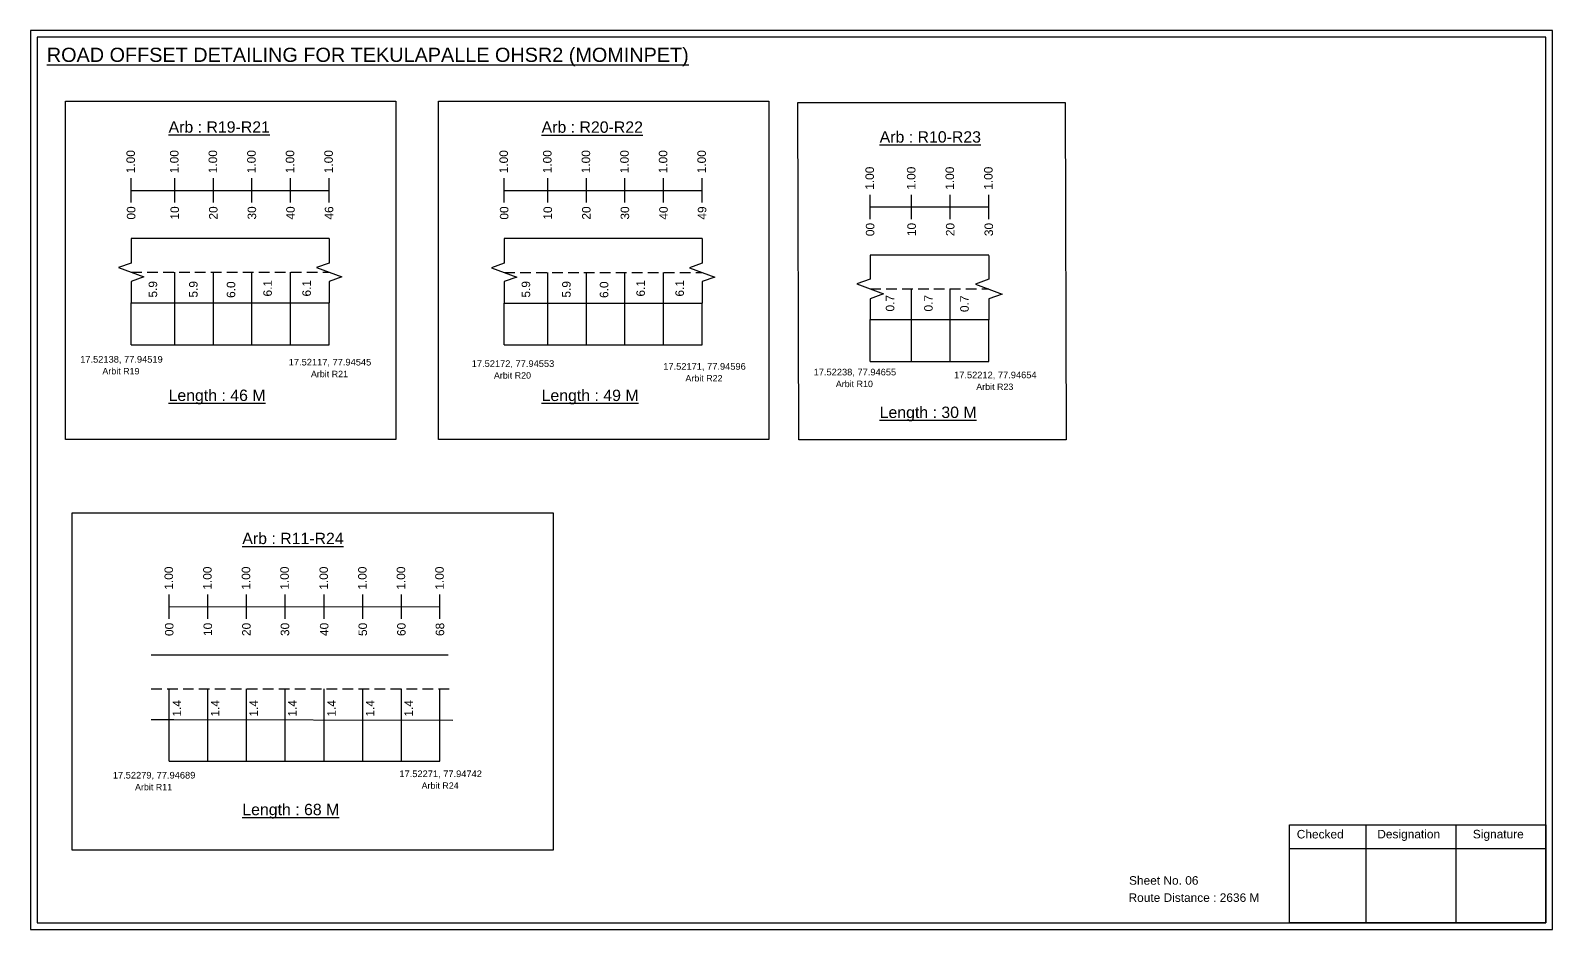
# Model space of a CAD drawing. Header units: inches. Extents: x 1745 to 7876, y -847 to 3138.
# Drawn here: x 7339 to 7876, y 377 to 694 of the extents above; entities that cross this region are included whole.
import ezdxf

# ---------------------------------------------------------------- set-up
doc = ezdxf.new("R2010")
doc.units = ezdxf.units.IN
doc.header["$MEASUREMENT"] = 0
doc.linetypes.add('DASHED2', pattern=[0.375, 0.25, -0.125])
doc.layers.add('PDF_Geometry', color=7, linetype='Continuous')
doc.layers.add('PDF_Text', color=5, linetype='Continuous')
doc.styles.add('PDF Arial', font='arial.ttf')
doc.styles.get("Standard").update_dxf_attribs({"font": 'arial.ttf'})

msp = doc.modelspace()

# ---------------------------------------------------------------- linework, layer by layer
at = {"color": 217, "true_color": 0x93278f}
for p, q in [((7374.96, 633.59), (7374.96, 642.14)), ((7390.33, 633.59), (7390.33, 642.14)), ((7403.93, 633.59), (7403.93, 642.14)), ((7417.53, 633.59), (7417.53, 642.14)), ((7431.13, 633.59), (7431.13, 642.14)), ((7444.73, 633.59), (7444.73, 642.14)), ((7506.44, 633.57), (7506.44, 642.12)), ((7521.81, 633.57), (7521.81, 642.12)), ((7535.41, 633.57), (7535.41, 642.12)), ((7549.01, 633.57), (7549.01, 642.12)), ((7562.61, 633.57), (7562.61, 642.12)), ((7576.21, 633.57), (7576.21, 642.12)), ((7374.96, 637.85), (7444.73, 637.85)), ((7506.44, 637.84), (7576.21, 637.84)), ((7635.42, 627.75), (7635.42, 636.3)), ((7650.05, 627.75), (7650.05, 636.3)), ((7663.65, 627.75), (7663.65, 636.3)), ((7677.25, 627.75), (7677.25, 636.3)), ((7635.42, 632.03), (7677.25, 632.03)), ((7388.39, 486.89), (7388.39, 495.45)), ((7401.99, 486.89), (7401.99, 495.45)), ((7415.59, 486.89), (7415.59, 495.45)), ((7429.19, 486.89), (7429.19, 495.45)), ((7443.01, 486.89), (7443.01, 495.45)), ((7456.61, 486.89), (7456.61, 495.45)), ((7470.21, 486.89), (7470.21, 495.45)), ((7483.81, 486.89), (7483.81, 495.45)), ((7388.39, 491.16), (7483.81, 491.22))]:
    msp.add_line(p, q, dxfattribs=at)
for p, q in [((7444.73, 620.86), (7374.96, 620.86)), ((7576.21, 620.84), (7506.44, 620.84)), ((7677.25, 615.02), (7635.42, 615.02)), ((7390.33, 583.44), (7390.33, 608.98)), ((7403.93, 583.44), (7403.93, 608.98)), ((7417.53, 583.44), (7417.53, 608.98)), ((7431.13, 583.44), (7431.13, 608.98)), ((7521.81, 583.42), (7521.81, 608.96)), ((7535.41, 583.42), (7535.41, 608.96)), ((7549.01, 583.42), (7549.01, 608.96)), ((7562.61, 583.42), (7562.61, 608.96)), ((7650.05, 577.6), (7650.05, 603.14)), ((7663.65, 577.6), (7663.65, 603.14)), ((7374.96, 598.18), (7444.73, 598.18)), ((7374.96, 583.44), (7374.96, 598.18)), ((7444.73, 583.44), (7444.73, 598.18)), ((7506.44, 598.16), (7576.21, 598.16)), ((7506.44, 583.42), (7506.44, 598.16)), ((7576.21, 583.42), (7576.21, 598.16)), ((7635.42, 592.34), (7660.98, 592.34)), ((7635.42, 577.6), (7635.42, 592.34)), ((7660.98, 592.34), (7677.25, 592.34)), ((7677.25, 577.6), (7677.25, 592.34)), ((7486.73, 474.17), (7381.99, 474.17)), ((7388.39, 436.75), (7388.39, 462.28)), ((7401.99, 436.75), (7401.99, 462.28)), ((7415.59, 436.75), (7415.59, 462.28)), ((7429.19, 436.75), (7429.19, 462.28)), ((7443.01, 436.75), (7443.01, 462.28)), ((7456.61, 436.75), (7456.61, 462.28)), ((7470.21, 436.75), (7470.21, 462.28)), ((7483.81, 436.75), (7483.81, 462.28)), ((7381.99, 451.48), (7390.04, 451.48)), ((7390.04, 451.48), (7488.35, 451.21))]:
    msp.add_line(p, q)
at = {"linetype": 'DASHED2', "ltscale": 15}
for p, q in [((7374.96, 608.98), (7444.73, 608.98)), ((7506.44, 608.96), (7576.21, 608.96)), ((7635.42, 603.14), (7677.25, 603.14)), ((7381.99, 462.28), (7487.38, 462.28))]:
    msp.add_line(p, q, dxfattribs=at)
at = {"color": 5}
for p, q in [((7374.96, 583.44), (7444.73, 583.44)), ((7506.44, 583.42), (7576.21, 583.42)), ((7635.42, 577.6), (7677.25, 577.6)), ((7388.39, 436.74), (7483.81, 436.75))]:
    msp.add_line(p, q, dxfattribs=at)
for points in [[(7351.86, 669.28), (7468.21, 669.28), (7468.21, 550.07), (7351.86, 550.07)], [(7483.34, 669.26), (7599.69, 669.26), (7599.69, 550.05), (7483.34, 550.05)], [(7609.96, 668.75), (7704.2, 668.75), (7704.49, 549.93), (7610.24, 549.93)], [(7354.12, 524.22), (7523.74, 524.22), (7523.74, 405.4), (7354.12, 405.4)]]:
    msp.add_lwpolyline(points, close=True)
at = {"linetype": 'Continuous'}
for points in [[(7374.96, 620.86), (7374.96, 612.25), (7370.46, 610.62), (7379.46, 607.34), (7374.96, 605.7), (7374.96, 598.18)], [(7444.73, 620.86), (7444.73, 612.25), (7440.23, 610.62), (7449.23, 607.34), (7444.73, 605.7), (7444.73, 598.18)], [(7506.44, 620.84), (7506.44, 612.23), (7501.94, 610.6), (7510.94, 607.32), (7506.44, 605.69), (7506.44, 598.16)], [(7576.21, 620.84), (7576.21, 612.23), (7571.71, 610.6), (7580.7, 607.32), (7576.21, 605.69), (7576.21, 598.16)], [(7635.42, 615.02), (7635.42, 606.59), (7630.68, 604.87), (7640.17, 601.41), (7635.42, 599.69), (7635.42, 592.34)], [(7677.25, 614.95), (7677.25, 606.51), (7672.51, 604.79), (7681.99, 601.34), (7677.25, 599.61), (7677.25, 592.26)]]:
    msp.add_lwpolyline(points, dxfattribs=at)
at = {"layer": 'PDF_Geometry'}
for points in [[(7339.46, 694.18), (7339.46, 377.47), (7875.94, 377.47), (7875.94, 694.18)], [(7341.79, 691.85), (7341.79, 379.88), (7873.52, 379.88), (7873.52, 691.85)]]:
    msp.add_lwpolyline(points, close=True, dxfattribs=at)
at = {"layer": 'PDF_Geometry', "color": 242, "true_color": 0xcc1f26}
msp.add_lwpolyline([(7873.52, 379.79), (7783.17, 379.79), (7783.17, 414.4), (7873.52, 414.4)], close=True, dxfattribs=at)
for points in [[(7810.16, 414.4), (7810.16, 379.79)], [(7841.88, 414.4), (7841.88, 379.79)], [(7783.17, 406.03), (7873.52, 406.03)]]:
    msp.add_lwpolyline(points, dxfattribs=at)

# ---------------------------------------------------------------- texts
at = {"color": 242, "true_color": 0xcd2027}
for s, height, p in [('%%UROAD OFFSET DETAILING FOR TEKULAPALLE OHSR2 (MOMINPET)', 5, (7345.24, 683.1)), ('%%UArb : R19-R21', 4, (7388.15, 658.16)), ('%%UArb : R20-R22', 4, (7519.63, 658.14)), ('%%UArb : R10-R23', 4, (7638.77, 654.67)), ('%%ULength : 46 M', 4, (7388.15, 563.66)), ('%%ULength : 49 M', 4, (7519.63, 563.64)), ('%%ULength : 30 M', 4, (7638.77, 557.67)), ('%%UArb : R11-R24', 4, (7414.14, 513.25)), ('%%ULength : 68 M', 4, (7414.14, 417.75))]:
    msp.add_text(s, height=height, dxfattribs=at).set_placement(p)
at = {"color": 217, "true_color": 0x93278f}
for s, p in [('1.00', (7376.29, 643.88)), ('1.00', (7391.65, 643.88)), ('1.00', (7405.25, 643.88)), ('1.00', (7418.85, 643.88)), ('1.00', (7432.45, 643.88)), ('1.00', (7446.05, 643.88)), ('1.00', (7507.76, 643.86)), ('1.00', (7523.13, 643.86)), ('1.00', (7536.73, 643.86)), ('1.00', (7550.33, 643.86)), ('1.00', (7563.93, 643.86)), ('1.00', (7577.53, 643.86)), ('1.00', (7636.75, 638.04)), ('1.00', (7651.38, 638.04)), ('1.00', (7664.98, 638.04)), ('1.00', (7678.58, 638.04)), ('00', (7376.44, 627.56)), ('10', (7391.81, 627.56)), ('20', (7405.41, 627.56)), ('30', (7419.01, 627.56)), ('40', (7432.61, 627.56)), ('46', (7446.21, 627.56)), ('00', (7507.91, 627.54)), ('10', (7523.28, 627.54)), ('20', (7536.88, 627.54)), ('30', (7550.48, 627.54)), ('40', (7564.08, 627.54)), ('49', (7577.68, 627.54)), ('00', (7636.9, 621.72)), ('10', (7651.53, 621.72)), ('20', (7665.13, 621.72)), ('30', (7678.73, 621.72)), ('1.00', (7389.72, 497.18)), ('1.00', (7403.32, 497.18)), ('1.00', (7416.92, 497.18)), ('1.00', (7430.52, 497.18)), ('1.00', (7444.34, 497.18)), ('1.00', (7457.94, 497.18)), ('1.00', (7471.54, 497.18)), ('1.00', (7485.14, 497.18)), ('00', (7389.87, 480.86)), ('10', (7403.47, 480.86)), ('20', (7417.07, 480.86)), ('30', (7430.67, 480.86)), ('40', (7444.49, 480.86)), ('50', (7458.09, 480.86)), ('60', (7471.69, 480.86)), ('68', (7485.29, 480.86))]:
    msp.add_text(s, height=3, rotation=90, dxfattribs=at).set_placement(p)
for s, p in [('5.9', (7384.12, 600.08)), ('5.9', (7398.38, 600.08)), ('6.0', (7411.65, 599.96)), ('6.1', (7424.54, 600.46)), ('6.1', (7438.3, 600.46)), ('5.9', (7515.59, 600.07)), ('5.9', (7529.86, 600.07)), ('6.0', (7543.13, 599.94)), ('6.1', (7556.02, 600.44)), ('6.1', (7569.78, 600.44)), ('0.7', (7643.94, 595.18)), ('0.7', (7657.46, 595.18)), ('0.7', (7670.17, 594.98)), ('1.4', (7392.57, 452.48)), ('1.4', (7406.06, 452.48)), ('1.4', (7419.66, 452.48)), ('1.4', (7433.26, 452.48)), ('1.4', (7447.08, 452.48)), ('1.4', (7460.68, 452.48)), ('1.4', (7474.28, 452.48))]:
    msp.add_text(s, height=3, rotation=90).set_placement(p)
at = {"color": 5}
for s, height, p in [('17.52138, 77.94519', 2.34, (7357, 577.16)), ('Arbit R19', 2.246, (7364.82, 573.04)), ('17.52117, 77.94545', 2.34, (7430.5, 576.16)), ('Arbit R21', 2.246, (7438.32, 572.04)), ('17.52172, 77.94553', 2.34, (7495, 575.66)), ('17.52171, 77.94596', 2.34, (7562.5, 574.66)), ('17.52238, 77.94655', 2.34, (7615.5, 572.66)), ('17.52212, 77.94654', 2.34, (7665, 571.66)), ('Arbit R20', 2.246, (7502.82, 571.54)), ('Arbit R22', 2.246, (7570.32, 570.54)), ('Arbit R10', 2.246, (7623.32, 568.54)), ('Arbit R23', 2.246, (7672.82, 567.54)), ('17.52279, 77.94689', 2.34, (7368.5, 430.66)), ('17.52271, 77.94742', 2.34, (7469.5, 431.16)), ('Arbit R24', 2.246, (7477.32, 427.04)), ('Arbit R11', 2.246, (7376.32, 426.54))]:
    msp.add_text(s, height=height, dxfattribs=at).set_placement(p)
for s, p in [('Sheet No. 06', (7726.67, 393.26)), ('Route Distance : 2636 M', (7726.49, 387.21))]:
    msp.add_text(s, height=3).set_placement(p)
at = {"layer": 'PDF_Text', "color": 7, "attachment_point": 7, "style": 'PDF Arial'}
for s, insert, char_height in [('Checked', (7785.78, 409.51), 3.001), ('Designation', (7814.16, 408.68), 3.0006), ('Signature', (7847.84, 408.68), 3.001)]:
    msp.add_mtext(s, dxfattribs=dict(at, insert=insert, char_height=char_height))

doc.saveas('drawing.dxf')
